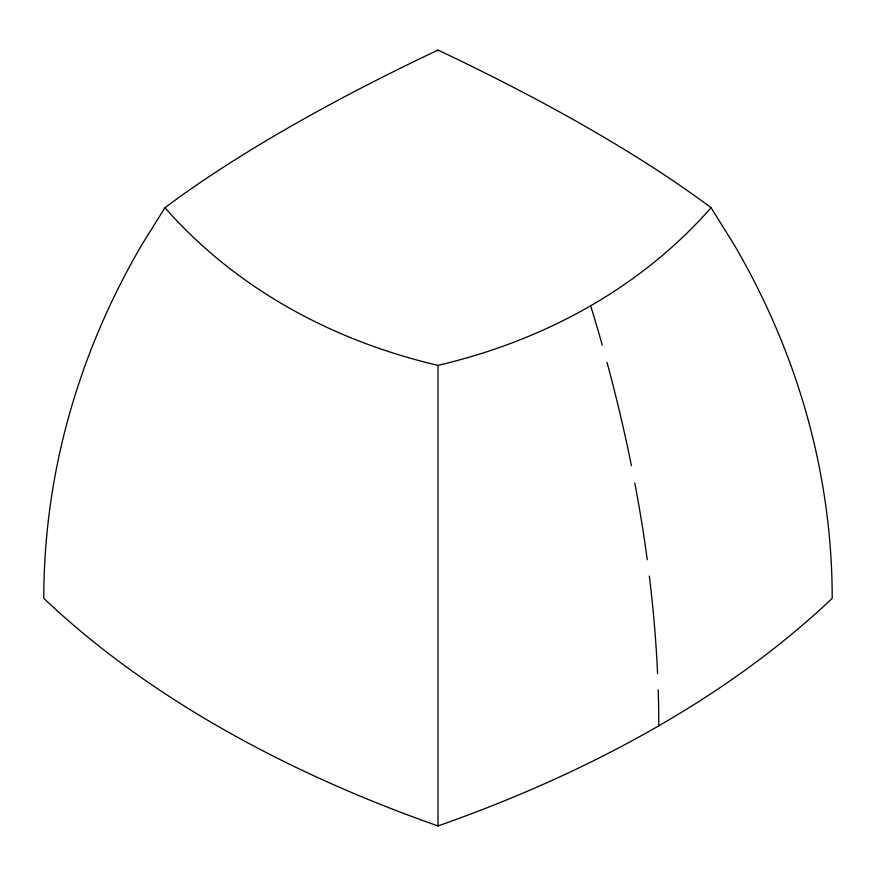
<?xml version="1.0" encoding="UTF-8"?>
<svg xmlns="http://www.w3.org/2000/svg" width="876" height="876" viewBox="0 0 876 876"><rect width="100%" height="100%" fill="white"/><g stroke="black" fill="none" stroke-linecap="round" stroke-linejoin="round"><path stroke-width="1.31" d="M164.929 207.711L141.868 244.722A1005.407 820.911 0 0 0 43.8 598.352A1176.61 679.316 0 0 0 438 825.937A1176.61 679.316 0 0 0 832.2 598.352A1005.407 820.911 0 0 0 734.132 244.722L711.071 207.711A734.285 174.882 20 0 0 438 50.063A734.285 174.882 -20 0 0 164.929 207.711A734.285 573.462 -32.2 0 0 438 365.369A734.285 573.462 32.2 0 0 711.071 207.711M438 50.063L438 50.874M438 365.369L438 825.937M590.665 305.779A1176.61 679.327 60 0 1 602.283 345.199M606.991 362.259A1176.61 679.327 60 0 1 631.41 465.627M634.804 483.005A1176.61 679.327 60 0 1 647.255 559.753M649.335 576.025A1176.61 679.327 60 0 1 657.58 673.578M658.205 689.795A1176.61 679.327 60 0 1 658.785 725.821"/></g></svg>
